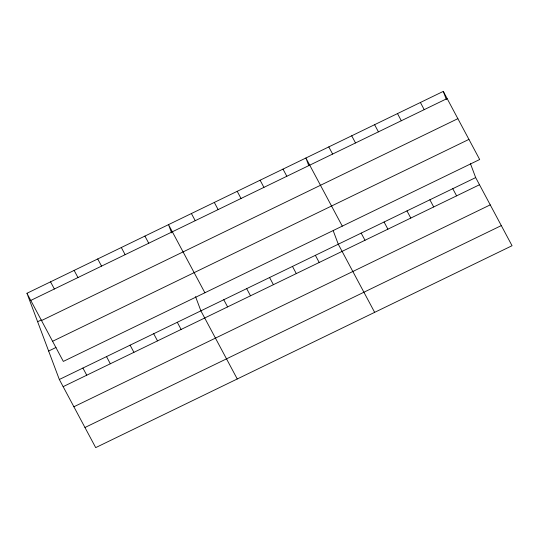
<?xml version="1.0" encoding="UTF-8"?>
<svg xmlns="http://www.w3.org/2000/svg" width="539" height="539" viewBox="0 0 539 539"><rect width="100%" height="100%" fill="white"/><g stroke="black" fill="none" stroke-linecap="round" stroke-linejoin="round"><path stroke-width="0.81" d="M26.95 293.283L443.301 91.381L479.676 159.51L63.326 361.413L26.95 293.283L59.324 379.49L95.699 447.619L512.05 245.717L475.674 177.587L470.331 163.364M30.77 300.439L447.121 98.536M37.636 321.729L41.321 319.944M41.516 320.564L457.867 118.661M52.586 341.288L468.93 139.392M48.638 351.037L56.016 347.466M59.324 379.49L475.674 177.587M63.144 386.652L479.494 184.749M73.89 406.77L490.241 204.867M84.96 427.501L501.304 225.598M420.4 102.484L424.22 109.646M452.773 188.69L456.594 195.852M397.499 113.588L401.319 120.749M429.873 199.794L433.693 206.956M374.598 124.691L378.425 131.853M406.972 210.904L410.799 218.059M351.704 135.794L355.524 142.956M384.078 222.007L387.898 229.169M328.803 146.904L332.624 154.06M361.177 233.111L364.997 240.273M342.285 226.137L305.903 158.008L308.712 165.493M374.652 312.344L338.276 244.214L333.217 230.739M283.002 169.111L286.829 176.273M315.376 255.318L319.203 262.48M260.108 180.215L263.928 187.377M292.475 266.428L296.302 273.583M237.207 191.318L241.027 198.48M269.581 277.531L273.401 284.686M214.306 202.428L218.127 209.583M246.68 288.634L250.5 295.796M191.406 213.532L195.233 220.687M223.779 299.738L227.606 306.9M204.887 292.765L168.512 224.635L171.597 232.868M237.261 378.978L200.879 310.841L195.542 296.618M144.917 236.075L148.737 243.237M177.291 322.282L181.111 329.444M121.322 247.516L125.142 254.677M153.696 333.722L157.516 340.884M97.727 258.956L101.554 266.118M130.101 345.169L133.928 352.324M74.139 270.396L77.96 277.558M106.506 356.609L110.333 363.764M50.545 281.836L54.365 288.998M82.918 368.049L86.739 375.205M443.301 91.381L446.393 99.614"/></g></svg>
